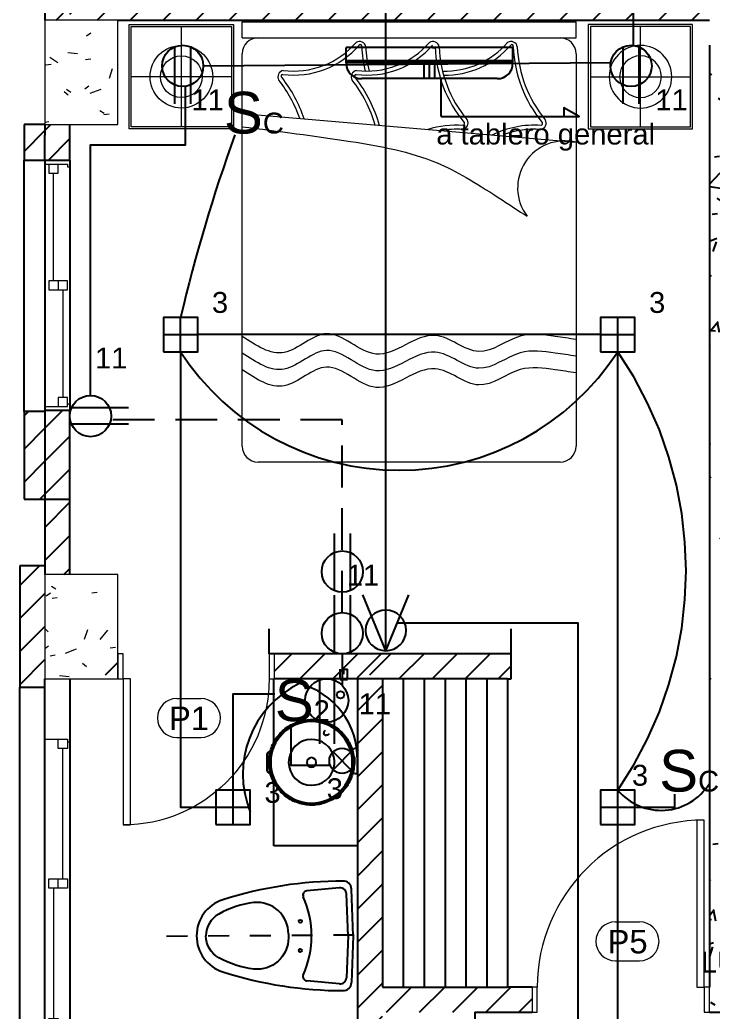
# Model space of a CAD drawing. Header units: inches. Extents: x 131 to 82119, y 71 to 16923.
# Drawn here: x 376.639 to 379.962, y 149.885 to 154.638 of the extents above; entities that cross this region are included whole.
import ezdxf
from ezdxf.enums import TextEntityAlignment as Align

# ---------------------------------------------------------------- set-up
doc = ezdxf.new("R2010")
doc.units = ezdxf.units.IN
doc.header["$MEASUREMENT"] = 0
for name, pattern in [('HIDDEN', [9.525, 6.35, -3.175]), ('HIDDEN2', [0.1875, 0.125, -0.0625]), ('PISO', [0.3, 0.2, -0.1])]:
    doc.linetypes.add(name, pattern=pattern)
for name, color, linetype, lineweight in [('A-DOOR-____-IDEN', 31, 'Continuous', 18), ('A-DOOR-____-MCUT', 31, 'Continuous', 18), ('A-DOOR-____-OTLN', 31, 'Continuous', 18), ('A-DOOR-FRAM-MCUT', 31, 'Continuous', 18), ('A-GLAZ-____-MCUT', 151, 'Continuous', 18), ('DUCTO-PARED O TECHO', 7, 'Continuous', 25), ('DUCTO-PISO', 7, 'PISO', 25), ('I-FURN-____-OTLN', 30, 'Continuous', 18), ('RED-TELEVISION', 84, 'TELEVISION', 25), ('RED-TELEVISIÓN', 84, 'TELEVISION', 25), ('S-COLS-____-MCUT', 52, 'Continuous', 18), ('S-COLS-____-OTLN', 52, 'Continuous', 18), ('SIMBOLOGIA', 150, 'Continuous', 25), ('SIMBOLOGÍA', 150, 'Continuous', 25)]:
    doc.layers.add(name, color=color, linetype=linetype, lineweight=lineweight)
for name, color, linetype in [('Arquitectonico', 253, 'Continuous'), ('BLOQUES TOMAS Y LUCES', 140, 'Continuous'), ('INTERRUPTORES', 6, 'Continuous'), ('LAMPARAS', 20, 'Continuous'), ('LUCES Y TOMAS', 5, 'Continuous'), ('Retorno', 5, 'HIDDEN')]:
    doc.layers.add(name, color=color, linetype=linetype)
doc.styles.add('Arial_4', font='arial.ttf', dxfattribs={"height": 0.1125})
doc.styles.get("Standard").update_dxf_attribs({"font": 'arial.ttf'})
doc.linetypes.add('TELEVISION', pattern='A,0.32,-0.13,["TV",Standard,S=0.065,R=0,X=-0.065,Y=-0.0325],-0.13', length=0.58)
pattern_1 = [(45, (398.66059, 171.25755), (-0.07919596, 0.07919596), [])]
pattern_2 = [(45, (398.66059, 171.52755), (-0.07919596, 0.07919596), [])]

# ---------------------------------------------------------------- blocks, each defined once
blk = doc.blocks.new('M_Concrete-Rectangular-Column - Columna Concreto 0_50x0_35-1658611-ARQ-P1')
at = {"layer": 'S-COLS-____-OTLN'}
h = blk.add_hatch(dxfattribs=at)
h.set_pattern_fill('FP_32', style=0, pattern_type=2)
h.set_pattern_definition([(320, (19.526, -21.726), (-0.0473076, -0.546432), [0.057, -0.629]), (265, (19.526, -21.726), (0.573371, 0.105429), [0.046, -0.503]), (10.451, (19.522, -21.772), (0.525708, -0.440955), [0.049, -0.534]), (316.184, (19.679, -21.726), (-0.12606, -0.813123), [0.086, -0.943]), (6.636, (19.668, -21.794), (0.742252, -0.711995), [0.073, -0.801]), (261.184, (19.679, -21.726), (0.742616, -0.71223), [0.069, -0.754]), (291, (19.641, -21.803), (-0.306292, -0.454985), [0.057, -0.629]), (236, (19.641, -21.803), (0.552594, -0.185766), [0.046, -0.503]), (341.451, (19.615, -21.84), (0.246016, -0.640536), [0.049, -0.534]), (307.5, (19.526, -21.726), (0.2541166, -0.009206), [0.025, -0.472, 0.025, -0.485, -0.505]), (307.5, (19.526, -21.726), (0.2541166, -0.009206), [-1.007, 0.025, -0.48]), (277.5, (19.526, -21.726), (0.3007382, -0.2004608), [0.025, -0.266, 0.025, -0.46, -0.192]), (277.5, (19.526, -21.726), (0.3007382, -0.2004608), [-0.776, 0.025, -0.167]), (237.5, (19.526, -21.556), (-0.0170776, -0.4064829), [0.025, -0.165, 0.025, -0.569, -0.789]), (237.5, (19.526, -21.556), (-0.0170776, -0.4064829), [-0.785, 0.025, -0.764]), (227.5, (19.526, -21.48), (0.076008, -0.4439987), [0.025, -0.223, 0.025, -0.37, -0.56]), (227.5, (19.526, -21.48), (0.076008, -0.4439987), [-0.642, 0.025, -0.535])])
h.paths.add_polyline_path([(-0.25, -0.175), (0.25, -0.175), (0.25, 0.175), (-0.25, 0.175)], flags=0)
at = {"layer": 'S-COLS-____-MCUT'}
for p, q in [((0.25, 0.175), (-0.25, 0.175)), ((-0.25, 0.175), (-0.25, -0.175)), ((0.25, -0.175), (0.25, 0.175)), ((-0.25, -0.175), (0.25, -0.175))]:
    blk.add_line(p, q, dxfattribs=at)
blk = doc.blocks.new('M_Concrete-Rectangular-Column - Columna Concreto 0_50x0_35-V19-ARQ-P1')
at = {"layer": 'S-COLS-____-OTLN'}
h = blk.add_hatch(dxfattribs=at)
h.set_pattern_fill('FP_36', style=0, pattern_type=2)
h.set_pattern_definition([(320, (16.872, -21.726), (-0.0473076, -0.546432), [0.057, -0.629]), (265, (16.872, -21.726), (0.57337, 0.105429), [0.046, -0.503]), (10.451, (16.868, -21.772), (0.525708, -0.440955), [0.049, -0.534]), (316.184, (17.024, -21.726), (-0.12606, -0.813123), [0.086, -0.943]), (6.636, (17.013, -21.794), (0.742252, -0.711995), [0.073, -0.801]), (261.184, (17.024, -21.726), (0.742616, -0.71223), [0.069, -0.754]), (291, (16.986, -21.803), (-0.306292, -0.454985), [0.057, -0.629]), (236, (16.986, -21.803), (0.552594, -0.185766), [0.046, -0.503]), (341.451, (16.96, -21.84), (0.246016, -0.640536), [0.049, -0.534]), (307.5, (16.872, -21.726), (0.2541166, -0.009206), [0.025, -0.472, 0.025, -0.485, -0.505]), (307.5, (16.872, -21.726), (0.2541166, -0.009206), [-1.007, 0.025, -0.48]), (277.5, (16.872, -21.726), (0.3007382, -0.2004608), [0.025, -0.266, 0.025, -0.46, -0.192]), (277.5, (16.872, -21.726), (0.3007382, -0.2004608), [-0.776, 0.025, -0.167]), (237.5, (16.872, -21.556), (-0.0170776, -0.4064829), [0.025, -0.165, 0.025, -0.569, -0.789]), (237.5, (16.872, -21.556), (-0.0170776, -0.4064829), [-0.785, 0.025, -0.764]), (227.5, (16.872, -21.48), (0.076008, -0.4439987), [0.025, -0.223, 0.025, -0.37, -0.56]), (227.5, (16.872, -21.48), (0.076008, -0.4439987), [-0.642, 0.025, -0.535])])
h.paths.add_polyline_path([(-0.25, -0.175), (0.25, -0.175), (0.25, 0.175), (-0.25, 0.175)], flags=0)
at = {"layer": 'S-COLS-____-MCUT'}
for p, q in [((0.25, 0.175), (-0.25, 0.175)), ((-0.25, 0.175), (-0.25, -0.175)), ((0.25, -0.175), (0.25, 0.175)), ((-0.25, -0.175), (0.25, -0.175))]:
    blk.add_line(p, q, dxfattribs=at)
blk = doc.blocks.new('Puertas Revit Lisas - 0_85 X 2_70-1759834-ARQ-P1')
at = {"layer": 'A-DOOR-____-MCUT'}
for p, q in [((0.4, 0.856825), (0.365, 0.856825)), ((0.365, 0.856825), (0.365, 0.056825)), ((0.4, 0.056825), (0.4, 0.856825)), ((0.365, 0.056825), (0.4, 0.056825))]:
    blk.add_line(p, q, dxfattribs=at)
at = {"layer": 'A-DOOR-____-OTLN'}
blk.add_arc((0.4, 0.056825), 0.8, 90, 180, dxfattribs=at)
at = {"layer": 'A-DOOR-FRAM-MCUT'}
for p, q in [((-0.4, 0.056825), (-0.425, 0.056825)), ((-0.425, 0.056825), (-0.425, -0.063175)), ((-0.4, -0.063175), (-0.4, 0.056825)), ((0.4, 0.056825), (0.4, -0.063175)), ((0.425, 0.056825), (0.4, 0.056825)), ((0.425, -0.063175), (0.425, 0.056825)), ((-0.425, -0.063175), (-0.4, -0.063175)), ((0.4, -0.063175), (0.425, -0.063175))]:
    blk.add_line(p, q, dxfattribs=at)
blk = doc.blocks.new('Puertas Revit Lisas - 0_75  x 2_70-1817899-ARQ-P1')
at = {"layer": 'A-DOOR-____-MCUT'}
for p, q in [((0.315, -0.056825), (0.35, -0.056825)), ((0.315, -0.756825), (0.315, -0.056825)), ((0.35, -0.056825), (0.35, -0.756825)), ((0.35, -0.756825), (0.315, -0.756825))]:
    blk.add_line(p, q, dxfattribs=at)
at = {"layer": 'A-DOOR-____-OTLN'}
blk.add_arc((0.35, -0.056825), 0.7, 180, 270, dxfattribs=at)
at = {"layer": 'A-DOOR-FRAM-MCUT'}
for p, q in [((-0.375, 0.063175), (-0.35, 0.063175)), ((-0.375, -0.056825), (-0.375, 0.063175)), ((-0.35, 0.063175), (-0.35, -0.056825)), ((0.35, 0.063175), (0.375, 0.063175)), ((0.35, -0.056825), (0.35, 0.063175)), ((0.375, 0.063175), (0.375, -0.056825)), ((-0.35, -0.056825), (-0.375, -0.056825)), ((0.375, -0.056825), (0.35, -0.056825))]:
    blk.add_line(p, q, dxfattribs=at)
blk = doc.blocks.new('Ventanas Genéricas Aluminio - 1_42 x 0_75-1818825-ARQ-P1')
at = {"layer": 'A-GLAZ-____-MCUT'}
for p, q in [((-0.67825, 0.06), (-0.71, 0.06)), ((-0.69095, 0.0479), (-0.67825, 0.0479)), ((-0.69095, -0.06), (-0.69095, 0.0479)), ((-0.67825, 0.0479), (-0.67825, 0.06)), ((-0.67825, 0.0479), (-0.6465, 0.0479)), ((-0.6465, 0.0479), (-0.6465, 0.00345)), ((-0.022225, 0.0479), (0.022225, 0.0479)), ((-0.022225, -0.041), (-0.022225, 0.0479)), ((0.022225, 0.0479), (0.022225, -0.041)), ((0.67825, 0.06), (0.71, 0.06)), ((0.67825, 0.0479), (0.67825, 0.06)), ((0.69095, 0.0479), (0.67825, 0.0479)), ((0.69095, -0.06), (0.69095, 0.0479)), ((0.71, 0.06), (0.71, -0.06)), ((-0.6465, 0.00345), (-0.69095, 0.00345)), ((-0.022225, 0.025675), (-0.6465, 0.025675)), ((0.022225, 0.00345), (-0.022225, 0.00345)), ((0.6465, 0.00345), (0.69095, 0.00345)), ((0.6465, -0.041), (0.6465, 0.00345)), ((0.022225, -0.041), (-0.022225, -0.041)), ((0.022225, -0.018775), (0.6465, -0.018775)), ((0.69095, -0.041), (0.6465, -0.041)), ((-0.71, -0.06), (-0.69095, -0.06)), ((0.71, -0.06), (0.69095, -0.06))]:
    blk.add_line(p, q, dxfattribs=at)
blk = doc.blocks.new('Ventanas Genéricas Aluminio - 1_20 X 1_98-1890053-ARQ-P1')
at = {"layer": 'A-GLAZ-____-MCUT'}
for p, q in [((-0.6, 0.06), (-0.58095, 0.06)), ((-0.58095, 0.06), (-0.58095, -0.0479)), ((0.58095, 0.06), (0.58095, -0.0479)), ((0.6, 0.06), (0.58095, 0.06)), ((0.6, -0.06), (0.6, 0.06)), ((-0.022225, 0.041), (-0.022225, -0.0479)), ((0.022225, 0.041), (-0.022225, 0.041)), ((0.022225, -0.0479), (0.022225, 0.041)), ((0.022225, 0.018775), (0.5365, 0.018775)), ((0.5365, 0.041), (0.5365, -0.00345)), ((0.58095, 0.041), (0.5365, 0.041)), ((-0.5365, -0.00345), (-0.58095, -0.00345)), ((-0.5365, -0.0479), (-0.5365, -0.00345)), ((-0.022225, -0.025675), (-0.5365, -0.025675)), ((0.022225, -0.00345), (-0.022225, -0.00345)), ((0.5365, -0.00345), (0.58095, -0.00345)), ((-0.56825, -0.06), (-0.6, -0.06)), ((-0.58095, -0.0479), (-0.56825, -0.0479)), ((-0.56825, -0.0479), (-0.5365, -0.0479)), ((-0.56825, -0.0479), (-0.56825, -0.06)), ((-0.022225, -0.0479), (0.022225, -0.0479)), ((0.56825, -0.0479), (0.56825, -0.06)), ((0.58095, -0.0479), (0.56825, -0.0479)), ((0.56825, -0.06), (0.6, -0.06))]:
    blk.add_line(p, q, dxfattribs=at)
blk = doc.blocks.new('Etiqueta Puerta 1_5mm - Etiqueta Puerta 1_5mm-1832370-ARQ-P1')
at = {"layer": 'A-DOOR-____-IDEN'}
for p, q in [((-0.000813, 0.001281), (0.000734, 0.001281)), ((-0.000813, -0.001203), (0.000734, -0.001203))]:
    blk.add_line(p, q, dxfattribs=at)
for centre, start, end in [((-0.000813, 0.000039), 90, 270), ((0.000734, 0.000039), 270, 90)]:
    blk.add_arc(centre, 0.001242, start, end, dxfattribs=at)
blk = doc.blocks.new('CAMA DE 1.57')
at = {"layer": 'I-FURN-____-OTLN'}
for p, q in [((3303.355, 1491.157), (3304.955, 1491.157)), ((3303.355, 1491.0808), (3303.355, 1491.157)), ((3304.955, 1491.0808), (3304.955, 1491.157)), ((3303.355, 1491.0808), (3304.955, 1491.0808)), ((3303.355, 1489.125), (3303.355, 1491.0046)), ((3304.955, 1491.0046), (3304.955, 1489.125)), ((3303.355, 1490.7179), (3304.955, 1490.5805)), ((3304.8788, 1489.0488), (3303.4312, 1489.0488))]:
    blk.add_line(p, q, dxfattribs=at)
for centre, radius, start, end in [((3303.4312, 1491.0046), 0.0762, 90, 180), ((3303.6023, 1491.3156), 0.3941, 262.6044, 319.3399), ((3303.9174, 1491.0323), 0.031, 11.394, 121.243), ((3303.9538, 1491.3156), 0.3941, 262.6044, 319.3399), ((3304.2689, 1491.0323), 0.031, 11.394, 121.243), ((3304.3283, 1491.3156), 0.3941, 268.1336, 319.3399), ((3304.6433, 1491.0323), 0.031, 11.394, 121.243), ((3304.8788, 1491.0046), 0.0762, 0, 90), ((3303.6023, 1491.3156), 0.4135, 262.6044, 319.3399), ((3303.9538, 1491.3156), 0.4135, 262.6044, 319.3399), ((3303.9212, 1491.0405), 0.0077, 338.8175, 132.6422), ((3304.5269, 1491.0593), 0.5989, 182.0664, 193.2946), ((3304.5269, 1491.0593), 0.5796, 182.0664, 193.7465), ((3304.2721, 1491.0396), 0.00801, 125.2131, 346.2466), ((3304.8784, 1491.0593), 0.5989, 182.0664, 219.7959), ((3304.8784, 1491.0593), 0.5796, 182.0664, 219.7959), ((3304.3283, 1491.3156), 0.4135, 268.9318, 319.3399), ((3304.6471, 1491.0405), 0.0077, 338.8175, 132.6422), ((3305.2529, 1491.0593), 0.5989, 182.0664, 219.7959), ((3305.2529, 1491.0593), 0.5796, 182.0664, 219.7959), ((3303.5574, 1490.8943), 0.031, 100.7013, 211.609), ((3303.9089, 1490.8943), 0.031, 100.7013, 211.609), ((3303.0313, 1490.4869), 0.6346, 19.0613, 38.0554), ((3303.5498, 1490.8974), 0.00818, 94.4896, 244.4234), ((3303.0313, 1490.4869), 0.6539, 18.3093, 38.0554), ((3303.3828, 1490.4869), 0.6346, 16.1216, 38.0554), ((3303.9013, 1490.8974), 0.00818, 94.4896, 244.4234), ((3303.3828, 1490.4869), 0.6539, 15.4709, 38.0554), ((3304.4064, 1490.6727), 0.031, 280.1867, 30.4684), ((3304.7809, 1490.6727), 0.031, 280.1867, 30.4684), ((3304.3829, 1490.1943), 0.4681, 86.296, 107.2201), ((3304.3829, 1490.1943), 0.4488, 86.296, 100.0081), ((3304.4113, 1490.6703), 0.009, 282.0448, 39.1961), ((3304.7573, 1490.1943), 0.4681, 86.296, 116.0094), ((3304.7573, 1490.1943), 0.4488, 86.296, 109.3668), ((3304.7857, 1490.6703), 0.009, 282.0448, 39.1961), ((3304.9006, 1490.3618), 0.2254, 76.0392, 217.0757), ((3303.4312, 1489.125), 0.0762, 180, 270), ((3304.8788, 1489.125), 0.0762, 270, 0)]:
    blk.add_arc(centre, radius, start, end, dxfattribs=at)
for points, knots in [([(3303.355, 1490.6546), (3303.5285, 1490.6332), (3303.8463, 1490.5934), (3304.2603, 1490.5181), (3304.4711, 1490.3883), (3304.5819, 1490.3163), (3304.5819, 1490.3163), (3304.5819, 1490.3163), (3304.5819, 1490.3163), (3304.6319, 1490.2838), (3304.6819, 1490.2512), (3304.7208, 1490.2259)], [70.755132, 70.755132, 70.755132, 70.755132, 597.255165, 1033.739417, 1347.215247, 1347.215247, 1347.215247, 1347.215249, 1347.215249, 1347.215249, 1488.711878, 1488.711878, 1488.711878, 1488.711878]), ([(3304.955, 1489.6361), (3304.9217, 1489.6409), (3304.8884, 1489.6458), (3304.855, 1489.6506), (3304.7984, 1489.6588), (3304.6703, 1489.6775), (3304.4865, 1489.5149), (3304.2577, 1489.7424), (3304.0069, 1489.4664), (3303.7693, 1489.7462), (3303.5598, 1489.5152), (3303.4228, 1489.6058), (3303.355, 1489.6506)], [-0.098553, -0.098553, -0.098553, -0.098553, 0, 0, 0, 0.167365, 0.378819, 0.602552, 0.899917, 1.156055, 1.376976, 1.593118, 1.593118, 1.593118, 1.593118]), ([(3304.955, 1489.5561), (3304.9217, 1489.5609), (3304.8884, 1489.5658), (3304.855, 1489.5706), (3304.7984, 1489.5788), (3304.6703, 1489.5975), (3304.4865, 1489.4349), (3304.2577, 1489.6624), (3304.0069, 1489.3864), (3303.7693, 1489.6662), (3303.5598, 1489.4352), (3303.4228, 1489.5258), (3303.355, 1489.5706)], [-0.098553, -0.098553, -0.098553, -0.098553, 0, 0, 0, 0.167365, 0.378819, 0.602552, 0.899917, 1.156055, 1.376976, 1.593118, 1.593118, 1.593118, 1.593118]), ([(3304.955, 1489.4762), (3304.9217, 1489.481), (3304.8884, 1489.4858), (3304.855, 1489.4906), (3304.855, 1489.4906), (3304.855, 1489.4906), (3304.855, 1489.4906), (3304.7984, 1489.4988), (3304.6703, 1489.5175), (3304.4865, 1489.3549), (3304.2577, 1489.5824), (3304.0069, 1489.3064), (3303.7693, 1489.5862), (3303.5598, 1489.3552), (3303.4228, 1489.4458), (3303.355, 1489.4906)], [-0.098412, -0.098412, -0.098412, -0.098412, 0, 0, 0, 0, 0, 0, 0.167365, 0.378819, 0.602552, 0.899917, 1.156055, 1.376976, 1.593118, 1.593118, 1.593118, 1.593118])]:
    blk.add_open_spline(points, degree=3, knots=knots, dxfattribs=at)
blk = doc.blocks.new('MESA DE NOCHE')
at = {"layer": 'I-FURN-____-OTLN'}
for p, q in [((3304.8362, 1490.6446), (3305.3362, 1490.6446)), ((3304.8362, 1490.1446), (3304.8362, 1490.6446)), ((3304.8362, 1490.5684), (3304.8362, 1490.6446)), ((3304.8462, 1490.6346), (3305.3262, 1490.6346)), ((3304.8462, 1490.1546), (3304.8462, 1490.6346)), ((3305.0862, 1490.1546), (3305.0862, 1490.6346)), ((3305.3262, 1490.6346), (3305.3262, 1490.1546)), ((3305.3362, 1490.6446), (3305.3362, 1490.1446)), ((3305.3262, 1490.3946), (3304.8462, 1490.3946)), ((3305.3362, 1490.1446), (3304.8362, 1490.1446)), ((3305.3262, 1490.1546), (3304.8462, 1490.1546))]:
    blk.add_line(p, q, dxfattribs=at)
for radius in [0.15, 0.1]:
    blk.add_circle((3305.0862, 1490.3946), radius, dxfattribs=at)
blk = doc.blocks.new('san1')
for p, q in [((-0.1138, 0.2251), (-0.2717, 0.212)), ((-0.075, -0.006), (-0.0813, 0.1961)), ((-0.05, -0.0052), (-0.057, 0.2189)), ((-0.3611, 0.007), (-0.3612, -0.0131)), ((-0.075, -0.0041), (-0.0841, -0.2061)), ((-0.05, -0.0052), (-0.0601, -0.2292)), ((-0.117, -0.2346), (-0.2747, -0.2193))]:
    blk.add_line(p, q)
at = {"linetype": 'HIDDEN2', "ltscale": 0.0005}
blk.add_line((-0.9452, 0), (0.0223, 0), dxfattribs=at)
for points in [[(-0.6723, 0.1722, 0.008715), (-0.6739, 0.1717, 0.326246), (-0.8011, 0, 0.326246), (-0.6763, -0.1734, 0.077295), (-0.099, -0.2674)], [(-0.3611, 0.007, 0.444133), (-0.5252, 0.1573, 0.099431), (-0.6941, 0.1039, 0.271202), (-0.7561, -0.0003)], [(-0.3612, -0.0131, -0.444133), (-0.5274, -0.1612, -0.099431), (-0.6956, -0.1054, -0.271202), (-0.7561, -0.0003)]]:
    blk.add_lwpolyline(points, format="xyb")
for centre in [(-0.3037, 0.0665), (-0.3046, -0.0735)]:
    blk.add_circle(centre, 0.0075)
for centre, radius, start, end in [((-0.1089, -1.6417), 1.8994, 89.5933, 107.3079), ((-0.097, 0.2177), 0.04, 1.7918, 91.6067), ((-0.27, 0.1921), 0.02, 94.7473, 203.4888), ((-0.1113, 0.1952), 0.03, 1.7918, 94.7473), ((-0.7134, -0.0006), 0.4634, 359.6018, 23.4888), ((-0.7134, -0.0006), 0.4634, 335.7149, 359.6018), ((-0.6608, -0.1259), 0.05, 251.8766, 253.874), ((-0.2728, -0.1994), 0.02, 155.7149, 264.4564), ((-0.1141, -0.2048), 0.03, 264.4564, 357.4118), ((-0.1001, -0.2274), 0.04, 267.5969, 357.4118)]:
    blk.add_arc(centre, radius, start, end)
blk = doc.blocks.new('LUZAP')
at = {"layer": 'SIMBOLOGIA'}
for p, q in [((-0.09, 0.02), (0.0636, 0.1736)), ((-0.0636, 0.1736), (0.09, 0.02)), ((-0.09, 0.02), (-0.09, 0)), ((-0.09, 0), (0.09, 0)), ((0.09, 0.02), (0.09, 0))]:
    blk.add_line(p, q, dxfattribs=at)
blk.add_circle((0, 0.11), 0.09, dxfattribs=at)
blk = doc.blocks.new('TOMA')
at = {"layer": 'SIMBOLOGIA'}
for p, q in [((-0.0301, 0.2165), (-0.0301, 0.0062)), ((0.0294, 0.2165), (0.0294, 0.1463)), ((0.0294, 0.1463), (0.0294, 0.0059))]:
    blk.add_line(p, q, dxfattribs=at)
blk.add_circle((0, 0.0761), 0.0761, dxfattribs=at)
blk = doc.blocks.new('TV')
at = {"layer": 'RED-TELEVISION', "linetype": 'Continuous'}
for q in [(-0.2063, 0.0852), (-0.2103, 0), (-0.2063, -0.0852)]:
    blk.add_line((0, 0), q, dxfattribs=at)
blk.add_circle((-0.075, 0), 0.075, dxfattribs=at)
blk = doc.blocks.new('TOMA GFCI')
at = {"layer": 'BLOQUES TOMAS Y LUCES'}
for p, q in [((-0.0076, 0.044), (-0.3947, 0.044)), ((-0.0084, -0.0462), (-0.3947, -0.0462)), ((-0.003, -0.0813), (0.0598, -0.0813)), ((-0.003, -0.0813), (-0.003, -0.1274)), ((0.0284, -0.1043), (0.0598, -0.1043)), ((0.0598, -0.1043), (0.0598, -0.1274)), ((-0.003, -0.1274), (0.0598, -0.1274))]:
    blk.add_line(p, q, dxfattribs=at)
for centre, radius in [((-0.1319, 0), 0.1319), ((-0.0971, -0.0838), 0.0221)]:
    blk.add_circle(centre, radius, dxfattribs=at)
blk = doc.blocks.new('MINISPLIT')
at = {"layer": 'SIMBOLOGÍA'}
for p, q in [((-0.325, 0.15), (0.325, 0.15)), ((-0.025, 0.15), (-0.025, 0.075)), ((0, 0.15), (0, 0.075)), ((0.025, 0.15), (0.025, 0.075)), ((-0.4, 0.075), (-0.4, 0)), ((-0.4, 0.075), (0.4, 0.075)), ((-0.4, 0.065), (0.4, 0.065)), ((0.4, 0.075), (0.4, 0)), ((-0.4, 0), (0.4, 0))]:
    blk.add_line(p, q, dxfattribs=at)
for centre, start, end in [((-0.325, 0.075), 90, 180), ((0.325, 0.075), 0, 90)]:
    blk.add_arc(centre, 0.075, start, end, dxfattribs=at)

msp = doc.modelspace()

# ---------------------------------------------------------------- hatches: boundary and pattern name
at = {"layer": 'Arquitectonico'}
h = msp.add_hatch(dxfattribs=at)
h.set_pattern_fill('FP_37', color=256, angle=360, style=0, pattern_type=2)
h.set_pattern_definition(pattern_1)
h.paths.add_polyline_path([(376.7591, 154.6364), (376.8791, 154.6364), (376.8791, 159.4744), (376.7591, 159.4744), (376.7591, 156.3831)], flags=0)
h = msp.add_hatch(dxfattribs=at)
h.set_pattern_fill('FP_37', color=256, angle=360, style=0, pattern_type=2)
h.set_pattern_definition([(45, (398.66059, 171.37755), (-0.07919596, 0.07919596), [])])
h.paths.add_polyline_path([(379.479, 154.6364), (380.1437, 154.6364), (380.1437, 154.7564), (376.8791, 154.7564), (376.8791, 154.6364), (379.2308, 154.6364)])
h = msp.add_hatch(dxfattribs=at)
h.set_pattern_fill('FP_31', color=256, angle=360, style=0, pattern_type=2)
h.set_pattern_definition([(50, (398.6606, 171.25755), (0.546432, -0.0473076), [0.057, -0.629]), (355, (398.6606, 171.25755), (-0.105429, 0.573371), [0.046, -0.503]), (100.451, (398.7056, 171.25355), (0.440955, 0.525708), [0.049, -0.534]), (46.184, (398.6606, 171.41055), (0.813123, -0.12606), [0.086, -0.943]), (96.636, (398.7286, 171.39955), (0.711995, 0.742252), [0.073, -0.801]), (351.184, (398.6606, 171.41055), (0.71223, 0.742616), [0.069, -0.754]), (21, (398.7366, 171.37255), (0.454985, -0.306292), [0.057, -0.629]), (326, (398.7366, 171.37255), (0.185766, 0.552594), [0.046, -0.503]), (71.451, (398.7746, 171.34655), (0.640536, 0.246016), [0.049, -0.534]), (37.5, (398.66059, 171.25755), (0.009206, 0.2541166), [0.025, -0.472, 0.025, -0.485, -0.505]), (37.5, (398.66059, 171.25755), (0.009206, 0.2541166), [-1.007, 0.025, -0.48]), (7.5, (398.6606, 171.25755), (0.2004608, 0.3007382), [0.025, -0.266, 0.025, -0.46, -0.192]), (7.5, (398.6606, 171.25755), (0.2004608, 0.3007382), [-0.776, 0.025, -0.167]), (327.5, (398.49059, 171.25755), (0.4064829, -0.0170776), [0.025, -0.165, 0.025, -0.569, -0.789]), (327.5, (398.49059, 171.25755), (0.4064829, -0.0170776), [-0.785, 0.025, -0.764]), (317.5, (398.4146, 171.25755), (0.4439987, 0.076008), [0.025, -0.223, 0.025, -0.37, -0.56]), (317.5, (398.4146, 171.25755), (0.4439987, 0.076008), [-0.642, 0.025, -0.535])])
h.paths.add_polyline_path([(380.1437, 149.885), (380.1437, 154.6364), (379.9437, 154.6364), (379.9437, 149.885)], flags=0)
h = msp.add_hatch(dxfattribs=at)
h.set_pattern_fill('FP_37', color=256, angle=360, style=0, pattern_type=2)
h.set_pattern_definition(pattern_1)
h.paths.add_polyline_path([(376.7591, 153.9664), (376.7591, 154.1364), (376.6591, 154.1364), (376.6591, 153.9664), (376.7487, 153.9664)])
h = msp.add_hatch(dxfattribs=at)
h.set_pattern_fill('FP_37', color=256, angle=360, style=0, pattern_type=2)
h.set_pattern_definition(pattern_1)
h.paths.add_polyline_path([(376.8791, 154.0864), (376.8791, 154.1364), (376.7591, 154.1364), (376.7591, 154.0864)], flags=0)
h = msp.add_hatch(dxfattribs=at)
h.set_pattern_fill('FP_37', color=256, angle=360, style=0, pattern_type=2)
h.set_pattern_definition(pattern_1)
h.paths.add_polyline_path([(376.7591, 152.3415), (376.8791, 152.3415), (376.8791, 152.7664), (376.7591, 152.7664)], flags=0)
h.paths.add_polyline_path([(376.7591, 153.9664), (376.8791, 153.9664), (376.8791, 154.0864), (376.7591, 154.0864)], flags=0)
h = msp.add_hatch(dxfattribs=at)
h.set_pattern_fill('FP_37', color=256, angle=360, style=0, pattern_type=2)
h.set_pattern_definition(pattern_1)
h.paths.add_polyline_path([(376.7591, 152.3415), (376.7591, 152.7615), (376.6591, 152.7615), (376.6591, 152.3415), (376.7487, 152.3415)], flags=0)
h = msp.add_hatch(dxfattribs=at)
h.set_pattern_fill('FP_37', color=256, angle=360, style=0, pattern_type=2)
h.set_pattern_definition(pattern_1)
h.paths.add_polyline_path([(376.7591, 151.9815), (376.8791, 151.9815), (376.8791, 152.3415), (376.7591, 152.3415)], flags=0)
h = msp.add_hatch(dxfattribs=at)
h.set_pattern_fill('FP_37', color=256, angle=360, style=0, pattern_type=2)
h.set_pattern_definition(pattern_1)
h.paths.add_polyline_path([(376.7591, 149.6731), (376.7591, 149.7915), (376.6391, 149.7915), (376.6391, 149.6731), (376.7487, 149.6731)], flags=0)
h.paths.add_polyline_path([(376.7487, 151.4415), (376.7591, 151.4415), (376.7591, 152.0231), (376.6391, 152.0231), (376.6391, 151.4415)], flags=0)
h = msp.add_hatch(dxfattribs=at)
h.set_pattern_fill('FP_37', color=256, angle=360, style=0, pattern_type=2)
h.set_pattern_definition(pattern_2)
h.paths.add_polyline_path([(377.0491, 151.4815), (377.0491, 151.6015), (377.1091, 151.6015), (377.1091, 151.4815)])
h.paths.add_polyline_path([(377.8591, 151.4815), (377.8591, 151.6015), (378.2569, 151.6015), (378.2569, 151.4815), (378.121, 151.4815)])
h = msp.add_hatch(dxfattribs=at)
h.set_pattern_fill('FP_37', color=256, angle=360, style=0, pattern_type=2)
h.set_pattern_definition(pattern_1)
h.paths.add_polyline_path([(378.2569, 149.7931), (378.3769, 149.7931), (378.3769, 151.6015), (378.2569, 151.6015), (378.2569, 150.005)])
h = msp.add_hatch(dxfattribs=at)
h.set_pattern_fill('FP_37', color=256, angle=360, style=0, pattern_type=2)
h.set_pattern_definition(pattern_2)
h.paths.add_polyline_path([(378.6769, 151.4815), (378.9937, 151.4815), (378.9937, 151.6015), (378.3169, 151.6015), (378.3169, 151.4815), (378.3769, 151.4815)])
h = msp.add_hatch(dxfattribs=at)
h.set_pattern_fill('FP_37', color=256, angle=360, style=0, pattern_type=2)
h.set_pattern_definition(pattern_1)
h.paths.add_polyline_path([(379.0009, 149.885), (379.0937, 149.885), (379.0937, 150.005), (378.3769, 150.005), (378.3769, 149.885), (378.9768, 149.885)], flags=0)

# ---------------------------------------------------------------- linework, layer by layer
for p, q in [((377.8341, 151.6015), (377.8341, 151.7215)), ((378.9937, 151.6015), (378.9937, 151.7215))]:
    msp.add_line(p, q)
for p, q in [((376.7591, 159.4744), (376.7591, 154.6364)), ((377.1091, 154.6364), (379.9437, 154.6364)), ((379.9437, 154.5164), (379.9437, 150.005)), ((376.7591, 154.1364), (376.6591, 154.1364)), ((376.6591, 154.1364), (376.6591, 153.9664)), ((376.7591, 154.1364), (376.7591, 154.0864)), ((376.8791, 154.0864), (376.8791, 154.1364)), ((376.7591, 153.9664), (376.7591, 154.0864)), ((376.8791, 153.9664), (376.8791, 154.0864)), ((376.6591, 152.7615), (376.6591, 153.9664)), ((376.6591, 153.9664), (376.8791, 153.9664)), ((376.7591, 153.9664), (376.7591, 152.7664)), ((376.8791, 153.9664), (376.8791, 152.7664)), ((376.8791, 152.7664), (376.7591, 152.7664)), ((376.7591, 152.7664), (376.7591, 151.9815)), ((376.8791, 151.9815), (376.8791, 152.7664)), ((376.7591, 152.7615), (376.6591, 152.7615)), ((376.6591, 152.7615), (376.6591, 152.3415)), ((376.6591, 152.3415), (376.8791, 152.3415)), ((376.7591, 152.0231), (376.6391, 152.0231)), ((376.6391, 152.0231), (376.6391, 151.4415)), ((378.2569, 151.6015), (377.8341, 151.6015)), ((378.9937, 151.6015), (378.2569, 151.6015)), ((378.9937, 151.4815), (378.9937, 151.6015)), ((376.6391, 151.4415), (376.7591, 151.4415)), ((376.6391, 149.7915), (376.6391, 151.4415)), ((376.7591, 151.2115), (376.7591, 151.4815)), ((376.8791, 151.4815), (376.8791, 149.7915)), ((377.8569, 151.1777), (377.8569, 151.4815)), ((378.6069, 151.4815), (377.8591, 151.4815)), ((378.2569, 151.4815), (378.2569, 149.7931)), ((378.3769, 151.4815), (378.3769, 150.005)), ((378.9768, 151.4815), (378.3769, 151.4815)), ((378.4769, 151.4815), (378.4769, 150.005)), ((378.5769, 151.4815), (378.5769, 150.005)), ((378.6769, 151.4815), (378.6769, 150.005)), ((378.7769, 151.4815), (378.7769, 150.005)), ((378.8769, 151.4815), (378.8769, 150.005)), ((378.9768, 151.4815), (378.9937, 151.4815)), ((378.9769, 151.4815), (378.9769, 150.005)), ((378.9769, 151.4815), (378.9769, 150.005)), ((376.7591, 149.7915), (376.7591, 151.2115)), ((377.8244, 151.0465), (377.8244, 151.1165)), ((377.8344, 151.1165), (377.8344, 151.0985)), ((377.8344, 151.0645), (377.8344, 151.0465)), ((377.8569, 150.6815), (377.8569, 150.9854)), ((378.2569, 150.6815), (377.8569, 150.6815)), ((378.3769, 150.005), (378.9768, 150.005)), ((379.0937, 150.005), (378.9768, 150.005)), ((378.8202, 149.885), (379.0937, 149.885)), ((378.8202, 149.885), (378.8202, 148.8931)), ((379.9437, 149.885), (380.1437, 149.885))]:
    msp.add_line(p, q, dxfattribs=at)
at = {"layer": 'Arquitectonico', "flags": 128}
for points in [[(378.0369, 150.8769), (378.0288, 150.877), (378.0206, 150.8775), (378.0124, 150.8783), (378.0043, 150.8795), (377.9963, 150.8809), (377.9883, 150.8827), (377.9804, 150.8848), (377.9726, 150.8872), (377.9648, 150.89), (377.9572, 150.893), (377.9498, 150.8963), (377.9424, 150.9), (377.9352, 150.9039), (377.9282, 150.9081), (377.9214, 150.9126), (377.9147, 150.9174), (377.9083, 150.9224), (377.902, 150.9276), (377.8959, 150.9332), (377.8901, 150.9389), (377.8845, 150.9449), (377.8792, 150.9511), (377.8741, 150.9575), (377.8693, 150.9641), (377.8647, 150.9709), (377.8604, 150.9779), (377.8564, 150.985), (377.8527, 150.9923), (377.8493, 150.9998), (377.8462, 151.0073), (377.8434, 151.015), (377.8409, 151.0228), (377.8387, 151.0307), (377.8368, 151.0387), (377.8353, 151.0467), (377.834, 151.0548), (377.8331, 151.0629), (377.8325, 151.0711), (377.8323, 151.0793), (377.8324, 151.0875), (377.8328, 151.0957), (377.8335, 151.1038), (377.8346, 151.1119), (377.8359, 151.12), (377.8376, 151.128), (377.8397, 151.1359), (377.842, 151.1438), (377.8446, 151.1515), (377.8476, 151.1592), (377.8508, 151.1667), (377.8544, 151.174), (377.8582, 151.1813), (377.8624, 151.1883), (377.8668, 151.1952), (377.8715, 151.2019), (377.8764, 151.2085), (377.8816, 151.2148), (377.8871, 151.2209), (377.8928, 151.2268), (377.8987, 151.2324), (377.9048, 151.2378), (377.9112, 151.243), (377.9178, 151.2479), (377.9245, 151.2525), (377.9314, 151.2569), (377.9385, 151.2609), (377.9458, 151.2647), (377.9532, 151.2682), (377.9607, 151.2714), (377.9684, 151.2743), (377.9761, 151.2769), (377.984, 151.2792), (377.992, 151.2811), (378, 151.2828), (378.0081, 151.2841), (378.0162, 151.2851), (378.0243, 151.2858), (378.0325, 151.2861), (378.0369, 151.2862)], [(378.0369, 150.8819), (378.029, 150.882), (378.021, 150.8825), (378.013, 150.8833), (378.0051, 150.8844), (377.9973, 150.8858), (377.9895, 150.8876), (377.9818, 150.8896), (377.9741, 150.892), (377.9666, 150.8946), (377.9592, 150.8976), (377.9519, 150.9009), (377.9447, 150.9044), (377.9377, 150.9082), (377.9309, 150.9123), (377.9242, 150.9167), (377.9177, 150.9214), (377.9114, 150.9263), (377.9053, 150.9314), (377.8994, 150.9368), (377.8937, 150.9424), (377.8883, 150.9482), (377.8831, 150.9543), (377.8781, 150.9605), (377.8734, 150.967), (377.8689, 150.9736), (377.8648, 150.9804), (377.8609, 150.9874), (377.8572, 150.9945), (377.8539, 151.0018), (377.8509, 151.0092), (377.8481, 151.0167), (377.8457, 151.0243), (377.8435, 151.032), (377.8417, 151.0397), (377.8402, 151.0476), (377.839, 151.0555), (377.8381, 151.0634), (377.8375, 151.0714), (377.8373, 151.0793), (377.8374, 151.0873), (377.8378, 151.0953), (377.8385, 151.1033), (377.8395, 151.1112), (377.8408, 151.1191), (377.8425, 151.1269), (377.8445, 151.1346), (377.8468, 151.1423), (377.8493, 151.1498), (377.8522, 151.1573), (377.8554, 151.1646), (377.8589, 151.1718), (377.8626, 151.1788), (377.8666, 151.1857), (377.871, 151.1924), (377.8755, 151.199), (377.8803, 151.2054), (377.8854, 151.2115), (377.8907, 151.2175), (377.8963, 151.2232), (377.9021, 151.2287), (377.9081, 151.234), (377.9143, 151.239), (377.9207, 151.2438), (377.9273, 151.2483), (377.934, 151.2526), (377.9409, 151.2566), (377.948, 151.2603), (377.9552, 151.2637), (377.9626, 151.2668), (377.9701, 151.2696), (377.9776, 151.2721), (377.9853, 151.2744), (377.9931, 151.2763), (378.0009, 151.2779), (378.0088, 151.2792), (378.0167, 151.2801), (378.0246, 151.2808), (378.0326, 151.2811), (378.0369, 151.2812)], [(378.0369, 151.2862), (378.0451, 151.286), (378.0533, 151.2855), (378.0614, 151.2847), (378.0695, 151.2835), (378.0776, 151.2821), (378.0856, 151.2803), (378.0935, 151.2782), (378.1013, 151.2758), (378.109, 151.273), (378.1166, 151.27), (378.1241, 151.2667), (378.1314, 151.263), (378.1386, 151.2591), (378.1456, 151.2549), (378.1525, 151.2504), (378.1592, 151.2457), (378.1656, 151.2406), (378.1719, 151.2354), (378.1779, 151.2298), (378.1837, 151.2241), (378.1893, 151.2181), (378.1947, 151.2119), (378.1998, 151.2055), (378.2046, 151.1989), (378.2091, 151.1921), (378.2134, 151.1851), (378.2174, 151.178), (378.2211, 151.1707), (378.2246, 151.1632), (378.2277, 151.1557), (378.2305, 151.148), (378.233, 151.1402), (378.2352, 151.1323), (378.2371, 151.1243), (378.2386, 151.1163), (378.2398, 151.1082), (378.2407, 151.1001), (378.2413, 151.0919), (378.2416, 151.0837), (378.2415, 151.0755), (378.2411, 151.0674), (378.2404, 151.0592), (378.2393, 151.0511), (378.2379, 151.043), (378.2362, 151.035), (378.2342, 151.0271), (378.2319, 151.0192), (378.2292, 151.0115), (378.2263, 151.0038), (378.223, 150.9963), (378.2195, 150.989), (378.2156, 150.9817), (378.2115, 150.9747), (378.2071, 150.9678), (378.2024, 150.9611), (378.1974, 150.9545), (378.1922, 150.9482), (378.1868, 150.9421), (378.1811, 150.9362), (378.1752, 150.9306), (378.169, 150.9252), (378.1627, 150.92), (378.1561, 150.9151), (378.1494, 150.9105), (378.1424, 150.9061), (378.1353, 150.9021), (378.1281, 150.8983), (378.1207, 150.8948), (378.1131, 150.8916), (378.1055, 150.8887), (378.0977, 150.8861), (378.0899, 150.8838), (378.0819, 150.8819), (378.0739, 150.8802), (378.0658, 150.8789), (378.0577, 150.8779), (378.0495, 150.8772), (378.0414, 150.8769), (378.0369, 150.8769)], [(378.0369, 151.2812), (378.0449, 151.281), (378.0529, 151.2805), (378.0608, 151.2797), (378.0687, 151.2786), (378.0766, 151.2772), (378.0844, 151.2754), (378.0921, 151.2734), (378.0997, 151.271), (378.1073, 151.2684), (378.1147, 151.2654), (378.122, 151.2621), (378.1291, 151.2586), (378.1361, 151.2548), (378.143, 151.2507), (378.1497, 151.2463), (378.1562, 151.2416), (378.1625, 151.2367), (378.1686, 151.2316), (378.1745, 151.2262), (378.1802, 151.2206), (378.1856, 151.2148), (378.1908, 151.2087), (378.1958, 151.2025), (378.2005, 151.196), (378.2049, 151.1894), (378.2091, 151.1826), (378.213, 151.1756), (378.2166, 151.1685), (378.22, 151.1612), (378.223, 151.1538), (378.2258, 151.1463), (378.2282, 151.1387), (378.2303, 151.1311), (378.2322, 151.1233), (378.2337, 151.1154), (378.2349, 151.1075), (378.2358, 151.0996), (378.2363, 151.0916), (378.2366, 151.0837), (378.2365, 151.0757), (378.2361, 151.0677), (378.2354, 151.0597), (378.2344, 151.0518), (378.233, 151.044), (378.2314, 151.0361), (378.2294, 151.0284), (378.2271, 151.0207), (378.2245, 151.0132), (378.2217, 151.0057), (378.2185, 150.9984), (378.215, 150.9912), (378.2113, 150.9842), (378.2072, 150.9773), (378.2029, 150.9706), (378.1984, 150.964), (378.1935, 150.9576), (378.1884, 150.9515), (378.1831, 150.9455), (378.1776, 150.9398), (378.1718, 150.9343), (378.1658, 150.929), (378.1596, 150.924), (378.1532, 150.9192), (378.1466, 150.9147), (378.1399, 150.9104), (378.1329, 150.9064), (378.1259, 150.9027), (378.1186, 150.8993), (378.1113, 150.8962), (378.1038, 150.8934), (378.0962, 150.8909), (378.0886, 150.8886), (378.0808, 150.8867), (378.073, 150.8851), (378.0651, 150.8838), (378.0572, 150.8829), (378.0492, 150.8822), (378.0412, 150.8819), (378.0369, 150.8819)], [(378.0998, 151.2129), (378.0983, 151.2148), (378.0972, 151.2172), (378.0968, 151.22), (378.097, 151.223), (378.0978, 151.2262), (378.0991, 151.2294), (378.101, 151.2326), (378.1033, 151.2355)], [(378.1219, 151.2188), (378.1192, 151.2161), (378.1163, 151.214), (378.1132, 151.2123), (378.1101, 151.2112), (378.1071, 151.2107), (378.1043, 151.2108), (378.1019, 151.2116), (378.0998, 151.2129)], [(378.0369, 150.9716), (378.055, 150.9731), (378.0726, 150.9776), (378.0892, 150.9849), (378.1044, 150.9948), (378.1178, 151.0071), (378.1289, 151.0214), (378.1376, 151.0374), (378.1434, 151.0545), (378.1464, 151.0724), (378.1464, 151.0906), (378.1434, 151.1085), (378.1375, 151.1256), (378.1289, 151.1416), (378.1178, 151.1559), (378.1044, 151.1682), (378.0892, 151.1781), (378.0726, 151.1854), (378.055, 151.1899), (378.0369, 151.1915)], [(377.8244, 151.1165), (377.8245, 151.1173), (377.8245, 151.1181), (377.8246, 151.1189), (377.8247, 151.1197), (377.8248, 151.1205), (377.825, 151.1213), (377.8252, 151.122), (377.8255, 151.1228), (377.8257, 151.1235), (377.826, 151.1243), (377.8263, 151.125), (377.8267, 151.1257), (377.8271, 151.1264), (377.8275, 151.1271), (377.8279, 151.1278), (377.8284, 151.1284), (377.8289, 151.1291), (377.8294, 151.1297), (377.8299, 151.1303), (377.8305, 151.1308), (377.8311, 151.1314), (377.8317, 151.1319), (377.8323, 151.1324), (377.833, 151.1329), (377.8336, 151.1333), (377.8343, 151.1338), (377.835, 151.1341), (377.8357, 151.1345), (377.8365, 151.1348), (377.8372, 151.1351), (377.8379, 151.1354), (377.8387, 151.1357), (377.8395, 151.1359), (377.8403, 151.1361)], [(377.8244, 151.1165), (377.8245, 151.1173), (377.8245, 151.1181), (377.8246, 151.1189), (377.8247, 151.1197), (377.8248, 151.1205), (377.825, 151.1213), (377.8252, 151.122), (377.8255, 151.1228), (377.8257, 151.1235), (377.826, 151.1243), (377.8263, 151.125), (377.8267, 151.1257), (377.8271, 151.1264), (377.8275, 151.1271), (377.8279, 151.1278), (377.8284, 151.1284), (377.8289, 151.1291), (377.8294, 151.1297), (377.8299, 151.1303)], [(377.8305, 151.1308), (377.8311, 151.1314), (377.8317, 151.1319), (377.8323, 151.1324), (377.833, 151.1329), (377.8336, 151.1333), (377.8343, 151.1338), (377.835, 151.1341), (377.8357, 151.1345), (377.8365, 151.1348), (377.8372, 151.1351), (377.8379, 151.1354), (377.8387, 151.1357), (377.8395, 151.1359), (377.8403, 151.1361)], [(377.8373, 151.1235), (377.837, 151.1232), (377.8367, 151.1229), (377.8365, 151.1226), (377.8362, 151.1222), (377.836, 151.1219), (377.8358, 151.1216), (377.8356, 151.1212), (377.8354, 151.1209), (377.8353, 151.1205), (377.8351, 151.1201), (377.835, 151.1198), (377.8349, 151.1194), (377.8347, 151.119), (377.8347, 151.1186), (377.8346, 151.1182), (377.8345, 151.1178), (377.8345, 151.1174), (377.8344, 151.117), (377.8344, 151.1166), (377.8344, 151.1165)], [(377.8301, 151.0326), (377.8295, 151.0332), (377.829, 151.0338), (377.8285, 151.0344), (377.8281, 151.035), (377.8276, 151.0357), (377.8272, 151.0364), (377.8268, 151.0371), (377.8264, 151.0378), (377.8261, 151.0385), (377.8258, 151.0393), (377.8255, 151.04), (377.8253, 151.0408), (377.8251, 151.0415), (377.8249, 151.0423), (377.8247, 151.0431), (377.8246, 151.0439), (377.8245, 151.0447), (377.8245, 151.0455), (377.8244, 151.0463), (377.8244, 151.0465)], [(377.8405, 151.0269), (377.8397, 151.0271), (377.8389, 151.0273), (377.8381, 151.0275), (377.8374, 151.0278), (377.8366, 151.0281), (377.8359, 151.0284), (377.8352, 151.0288), (377.8345, 151.0291), (377.8338, 151.0296), (377.8331, 151.03), (377.8325, 151.0305), (377.8319, 151.031), (377.8312, 151.0315), (377.8307, 151.032), (377.8301, 151.0326), (377.8295, 151.0332), (377.829, 151.0338), (377.8285, 151.0344), (377.8281, 151.035), (377.8276, 151.0357), (377.8272, 151.0364), (377.8268, 151.0371), (377.8264, 151.0378), (377.8261, 151.0385), (377.8258, 151.0393), (377.8255, 151.04), (377.8253, 151.0408), (377.8251, 151.0415), (377.8249, 151.0423), (377.8247, 151.0431), (377.8246, 151.0439), (377.8245, 151.0447), (377.8245, 151.0455), (377.8244, 151.0463), (377.8244, 151.0465)], [(377.8405, 151.0269), (377.8397, 151.0271), (377.8389, 151.0273), (377.8381, 151.0275), (377.8374, 151.0278), (377.8366, 151.0281), (377.8359, 151.0284), (377.8352, 151.0288), (377.8345, 151.0291), (377.8338, 151.0296), (377.8331, 151.03), (377.8325, 151.0305), (377.8319, 151.031), (377.8312, 151.0315), (377.8307, 151.032)], [(377.8344, 151.0465), (377.8344, 151.0461), (377.8345, 151.0457), (377.8345, 151.0453), (377.8346, 151.0449), (377.8346, 151.0445), (377.8347, 151.0441), (377.8348, 151.0437), (377.8349, 151.0434), (377.8351, 151.043), (377.8352, 151.0426), (377.8354, 151.0422), (377.8356, 151.0419), (377.8358, 151.0415), (377.836, 151.0412), (377.8362, 151.0409), (377.8364, 151.0405), (377.8367, 151.0402), (377.8369, 151.0399), (377.8372, 151.0396), (377.8375, 151.0393)]]:
    msp.add_lwpolyline(points, dxfattribs=at)
at = {"layer": 'Arquitectonico'}
for radius, start, end in [(0.1953, 90, 270), (0.1953, 270, 90), (0.2005, 141.1855, 219.0657), (0.2005, 128.0769, 138.3168), (0.1099, 90, 270), (0.0225, 90, 270), (0.0225, 270, 90), (0.2005, 221.8065, 231.9231), (0.2005, 238.8462, 270), (0.2005, 270, 301.1538)]:
    msp.add_arc((378.0369, 151.0815), radius, start, end, dxfattribs=at)
at = {"layer": 'DUCTO-PARED O TECHO'}
for points in [[(379.2525, 154.7386), (379.579, 154.7386), (379.579, 154.5178)], [(377.5184, 154.4176), (379.4709, 154.4334)], [(378.6589, 154.1747), (378.6589, 154.3564)], [(376.978, 152.839), (376.978, 154.0389), (377.4336, 154.0389), (377.4336, 154.3194)], [(378.6589, 154.1747), (379.3196, 154.1747), (379.2466, 154.2161), (379.2466, 154.1747)], [(379.422, 153.1307), (377.4917, 153.1307)], [(377.4094, 153.0484), (377.4094, 150.8662), (377.579, 150.8662)], [(379.5044, 150.9485), (379.5044, 153.0484)], [(378.1846, 151.6012), (378.1846, 151.4495)], [(377.6614, 150.9485), (377.6614, 151.409), (377.8613, 151.409)], [(377.9386, 151.2609), (377.9386, 151.0673), (378.1226, 151.0673)], [(379.5867, 150.8662), (379.7787, 150.8662), (379.7787, 150.9284)], [(379.5044, 149.4289), (379.5044, 150.7838)]]:
    msp.add_lwpolyline(points, dxfattribs=at)
at = {"layer": 'DUCTO-PISO'}
msp.add_lwpolyline([(378.1846, 151.7988), (378.1846, 152.7215), (377.0839, 152.7215)], dxfattribs=at)
at = {"layer": 'LAMPARAS'}
for p, q in [((377.4917, 153.2131), (377.327, 153.2131)), ((377.327, 153.2131), (377.327, 153.0484)), ((377.4094, 153.0484), (377.4094, 153.2131)), ((379.5867, 153.2131), (379.422, 153.2131)), ((379.422, 153.2131), (379.422, 153.0484)), ((379.5044, 153.0484), (379.5044, 153.2131)), ((377.327, 153.1307), (377.4917, 153.1307)), ((379.422, 153.1307), (379.5867, 153.1307)), ((377.327, 153.0484), (377.4917, 153.0484)), ((379.422, 153.0484), (379.5867, 153.0484)), ((377.7437, 150.9485), (377.579, 150.9485)), ((377.579, 150.9485), (377.579, 150.7838)), ((377.6614, 150.7838), (377.6614, 150.9485)), ((379.5867, 150.9485), (379.422, 150.9485)), ((379.422, 150.9485), (379.422, 150.7838)), ((379.5044, 150.7838), (379.5044, 150.9485)), ((377.579, 150.8662), (377.7437, 150.8662)), ((379.422, 150.8662), (379.5867, 150.8662)), ((377.579, 150.7838), (377.7437, 150.7838)), ((379.422, 150.7838), (379.5867, 150.7838))]:
    msp.add_line(p, q, dxfattribs=at)
for points in [[(377.327, 153.0484), (377.4917, 153.0484), (377.4917, 153.2131), (377.327, 153.2131)], [(379.422, 153.0484), (379.5867, 153.0484), (379.5867, 153.2131), (379.422, 153.2131)], [(377.579, 150.7838), (377.7437, 150.7838), (377.7437, 150.9485), (377.579, 150.9485)], [(379.422, 150.7838), (379.5867, 150.7838), (379.5867, 150.9485), (379.422, 150.9485)]]:
    msp.add_lwpolyline(points, close=True, dxfattribs=at)
at = {"layer": 'RED-TELEVISIÓN'}
for points in [[(378.3931, 151.8891), (378.3931, 156.952), (377.0778, 156.952)], [(378.4483, 151.75), (379.3129, 151.75), (379.3129, 146.9142), (379.7916, 146.9142)]]:
    msp.add_lwpolyline(points, dxfattribs=at)
at = {"layer": 'Retorno'}
for centre, radius, start, end in [((385.3521, 151.3292), 8.1631, 160.25655, 166.6568), ((378.4569, 153.7303), 1.2499, 213.0659, 326.9341), ((377.9849, 151.9985), 1.8469, 325.357, 34.643), ((378.1892, 151.0261), 0.4814, 115.9496, 202.2718), ((377.8849, 151.0987), 0.3722, 358.4552, 75.422), ((379.7127, 151.1234), 0.272, 220.0075, 328.169)]:
    msp.add_arc(centre, radius, start, end, dxfattribs=at)

# ---------------------------------------------------------------- block references
at = {"layer": 'Arquitectonico'}
for name, p, rotation in [('M_Concrete-Rectangular-Column - Columna Concreto 0_50x0_35-V19-ARQ-P1', (376.9341, 154.3864), 90.00000000000006), ('Ventanas Genéricas Aluminio - 1_20 X 1_98-1890053-ARQ-P1', (376.8191, 153.3664), 90.00000000000031), ('M_Concrete-Rectangular-Column - Columna Concreto 0_50x0_35-1658611-ARQ-P1', (376.9341, 151.7315), 89.9999999999999), ('Ventanas Genéricas Aluminio - 1_42 x 0_75-1818825-ARQ-P1', (376.8191, 150.5015), 270.0000000000003)]:
    msp.add_blockref(name, p, dxfattribs=dict(at, rotation=rotation))
for name, p in [('CAMA DE 1.57', (-2925.6504, -1336.5288)), ('MESA DE NOCHE', (-2927.6729, -1336.0288)), ('Puertas Revit Lisas - 0_85 X 2_70-1759834-ARQ-P1', (379.5187, 149.9481))]:
    msp.add_blockref(name, p, dxfattribs=at)
at = {"layer": 'Arquitectonico', "xscale": -1}
for name, p in [('MESA DE NOCHE', (3684.6998, -1336.0288)), ('Puertas Revit Lisas - 0_75  x 2_70-1817899-ARQ-P1', (377.4841, 151.5383))]:
    msp.add_blockref(name, p, dxfattribs=at)
at = {"layer": 'Arquitectonico', "xscale": 74.99999999999996, "yscale": 74.99999999999996, "zscale": 74.99999999999996}
for p in [(377.4524, 151.2911), (379.5541, 150.2212)]:
    msp.add_blockref('Etiqueta Puerta 1_5mm - Etiqueta Puerta 1_5mm-1832370-ARQ-P1', p, dxfattribs=at)
at = {"layer": 'Arquitectonico', "extrusion": (0, 0, -1), "xscale": -1, "zscale": -1, "rotation": 359.6018119754125}
msp.add_blockref('san1', (-378.2872, 150.256), dxfattribs=at)
at = {"layer": 'LUCES Y TOMAS', "color": 3, "xscale": 0.7874015748031495, "yscale": 0.7874015748031495, "rotation": 90}
msp.add_blockref('TOMA GFCI', (378.1097, 151.4815), dxfattribs=at)
at = {"layer": 'RED-TELEVISIÓN', "xscale": -1.29829461337991, "yscale": 1.298294613379902, "zscale": 1.298294613379902, "rotation": 90}
msp.add_blockref('TV', (378.3931, 151.6161), dxfattribs=at)
at = {"layer": 'SIMBOLOGIA'}
for name, p, xscale, yscale, zscale, rotation in [('TOMA', (377.4196, 154.5164), 1.29829461337991, 1.29829461337991, 1.29829461337991, 180), ('TOMA', (379.5685, 154.5164), 1.29829461337991, 1.29829461337991, 1.29829461337991, 180), ('TOMA', (376.8791, 152.7402), 1.29829461337991, 1.29829461337991, 1.29829461337991, 270), ('LUZAP', (378.257, 151.0887), 0.671875174437127, 0.671875174437127, 0.671875174437127, 89.99999999999999)]:
    msp.add_blockref(name, p, dxfattribs=dict(at, xscale=xscale, yscale=yscale, zscale=zscale, rotation=rotation))
at = {"layer": 'SIMBOLOGIA', "rotation": 180}
msp.add_blockref('MINISPLIT', (378.6025, 154.5064), dxfattribs=at)
at = {"layer": 'SIMBOLOGIA', "xscale": 1.29829461337991, "yscale": 1.29829461337991, "zscale": 1.29829461337991}
for p in [(378.1846, 151.8963), (378.1846, 151.6012)]:
    msp.add_blockref('TOMA', p, dxfattribs=at)

# ---------------------------------------------------------------- texts
for s, p in [('11', (377.5394, 154.2045)), ('11', (379.7624, 154.2045)), ('a tablero general', (379.1591, 154.041)), ('3', (377.5986, 153.2344)), ('3', (379.6936, 153.2344)), ('11', (377.077, 152.9683)), ('11', (378.2837, 151.9281)), ('11', (378.3406, 151.3118)), ('3', (379.6113, 150.9698)), ('3', (377.8506, 150.8875)), ('3', (378.1486, 150.9051)), ('LUCES EN ESCALONES 4 VÍAS', (380.9355, 150.0742))]:
    msp.add_text(s, height=0.1).set_placement(p, align=Align.CENTER)
at = {"layer": 'Arquitectonico', "char_height": 0.1125, "width": 0.234494, "attachment_point": 1, "style": 'Arial_4'}
for s, insert in [('P1', (377.3539, 151.3487)), ('P5', (379.4556, 150.2788))]:
    msp.add_mtext(s, dxfattribs=dict(at, insert=insert))
at = {"layer": 'INTERRUPTORES', "char_height": 0.2, "attachment_point": 1}
for s, insert in [('\\pt0.0082306;S{\\H0.5x;C}', (377.6174, 154.2936)), ('\\pt0.0082306;S{\\H0.5x;2}', (377.8613, 151.4786)), ('\\pt0.0082306;S{\\H0.5x;C}', (379.7032, 151.1415))]:
    msp.add_mtext_dynamic_manual_height_columns(s, width=0.353086, gutter_width=12.5, heights=[0], dxfattribs=dict(at, insert=insert))

doc.saveas('drawing.dxf')
